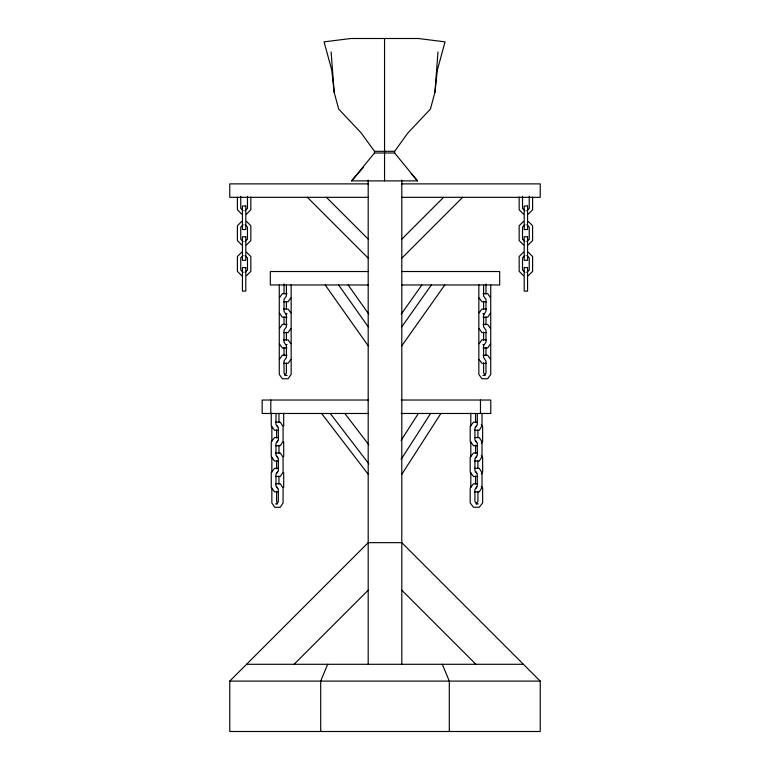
<?xml version="1.0" encoding="UTF-8"?>
<svg xmlns="http://www.w3.org/2000/svg" width="770" height="770" viewBox="0 0 770 770"><rect width="100%" height="100%" fill="white"/><g stroke="black" fill="none" stroke-linecap="round" stroke-linejoin="round"><path stroke-width="1.16" d="M434.954 92.265L437.312 70.166L445.041 41.859L418.216 38.5L350.889 38.5L324.064 41.859L331.793 70.166L334.151 92.265L338.685 109.07L361.178 132.95L374.47 151.324L374.47 152.999L351.62 180.892L417.484 180.892L394.635 152.999L394.635 151.324L407.927 132.95L430.42 109.07L434.954 92.265L437.986 51.946M327.664 664.289L320.705 681.094L320.705 731.5M276.815 442.327L278.345 439.949L278.345 427.908L276.815 425.531M276.815 473.117L278.345 470.74L278.345 458.689L276.815 456.312M276.815 503.898L278.345 501.53L278.345 489.479L276.815 487.102M401.103 440.353L418.38 413.48M401.122 459.334L430.594 413.48M401.805 474.291L440.892 413.48M475.754 426.917L477.284 424.539L477.284 413.586M475.754 457.707L477.284 455.33L477.284 443.279L475.754 440.902M475.754 488.488L477.284 486.12L477.284 474.07L475.754 471.692M401.237 314.141L421.854 284.977M401.805 326.778L431.364 284.977M401.805 345.788L444.8 284.977M484.292 375.394L485.976 373.026L485.976 360.976L483.599 357.607L483.599 345.566L485.976 342.236L485.976 330.186L483.599 326.827L483.599 314.776L485.976 311.446L485.976 299.395L483.599 296.036L483.599 284.996M277.797 440.902L275.978 443.279L275.978 455.33L277.797 457.707M277.797 471.692L275.978 474.07L275.978 486.12L277.797 488.488M476.736 425.531L474.917 427.908L474.917 439.949L476.736 442.327M481.308 443.087L482.636 441.345L482.636 426.513L481.308 424.771M476.736 456.312L474.917 458.689L474.917 470.74L476.736 473.117M481.308 473.868L482.636 472.135L482.636 457.303L481.308 455.561M476.736 487.102L474.917 489.479L474.917 501.53L476.736 503.898M351.62 180.892L363.44 167.34M245.101 210.759L247.478 208.391L247.478 196.34M246.496 214.127L250.837 209.777L250.837 197.062M241.742 221.385L237.401 225.735L237.401 240.567L241.742 244.908M243.137 224.744L240.76 227.121L240.76 239.172L243.137 241.549M245.101 241.549L247.478 239.172L247.478 227.121L245.101 224.744M246.496 244.908L250.837 240.567L250.837 225.735L246.496 221.385M241.742 252.175L237.401 256.516L237.401 271.348L241.742 275.699M243.137 255.534L240.76 257.911L240.76 269.962L243.137 272.339M245.101 272.339L247.478 269.962L247.478 257.911L245.101 255.534M246.496 275.699L250.837 271.348L250.837 256.516L246.496 252.175M401.805 239.124L443.607 197.322M401.805 258.133L462.616 197.322M526.863 210.759L529.24 208.391L529.24 196.34M528.259 214.127L532.599 209.777L532.599 197.226M523.504 221.385L519.163 225.735L519.163 240.567L523.504 244.908M524.899 224.744L522.522 227.121L522.522 239.172L524.899 241.549M526.863 241.549L529.24 239.172L529.24 227.121L526.863 224.744M528.259 244.908L532.599 240.567L532.599 225.735L528.259 221.385M523.504 252.175L519.163 256.516L519.163 271.348L523.504 275.699M524.899 255.534L522.522 257.911L522.522 269.962L524.899 272.339M526.863 272.339L529.24 269.962L529.24 257.911L526.863 255.534M528.259 275.699L532.599 271.348L532.599 256.516L528.259 252.175M229.768 681.094L368.195 542.667L401.805 542.667L540.232 681.094L540.232 731.5L229.768 731.5L229.768 681.094L540.232 681.094M294.092 664.289L368.195 590.195M374.47 151.324L394.635 151.324M374.47 152.999L394.635 152.999M368.195 183.876L229.768 183.876L229.768 197.322L368.195 197.322M401.805 183.876L540.232 183.876L540.232 197.322L401.805 197.322M368.195 271.531L270.318 271.531L270.318 284.977L368.195 284.977M401.805 271.531L499.682 271.531L499.682 284.977L401.805 284.977M286.96 293.659L282.349 293.659L279.269 298.009L279.269 312.841L282.349 317.182L286.96 317.182M483.04 293.659L487.651 293.659L490.731 298.009L490.731 312.841L487.651 317.182L483.04 317.182M283.466 301.773L288.086 301.773L291.156 297.432L291.156 284.717M486.534 301.773L481.914 301.773L478.844 297.432L478.844 284.717M283.466 309.039L288.086 309.039L291.156 313.38L291.156 328.222L288.086 332.563L283.466 332.563M486.534 309.039L481.914 309.039L478.844 313.38L478.844 328.222L481.914 332.563L486.534 332.563M285.708 313.823L287.094 313.823M482.906 313.823L484.292 313.823M286.96 324.449L282.349 324.449L279.269 328.79L279.269 343.632L282.349 347.973L286.96 347.973M483.04 324.449L487.651 324.449L490.731 328.79L490.731 343.632L487.651 347.973L483.04 347.973M283.466 339.83L288.086 339.83L291.156 344.171L291.156 359.003L288.086 363.344L283.466 363.344M486.534 339.83L481.914 339.83L478.844 344.171L478.844 359.003L481.914 363.344L486.534 363.344M285.708 344.614L287.094 344.614M482.906 344.614L484.292 344.614M286.96 355.24L282.349 355.24L279.269 359.58L279.269 374.413L282.349 378.763L288.086 378.763L291.156 374.413L291.156 359.58M483.04 355.24L487.651 355.24L490.731 359.58L490.731 374.413L487.651 378.763L481.914 378.763L478.844 374.413L478.844 359.58M287.094 375.394L284.717 375.394L286.401 373.026L286.401 362.978M482.906 375.394L485.283 375.394L483.599 373.026L483.599 362.978M368.503 400.034L262.156 400.034L262.156 413.48L368.503 413.48M401.122 400.034L490.779 400.034L490.779 413.48L401.122 413.48M275.516 422.172L280.28 422.172L283.071 426.513L283.071 441.345L280.28 445.686L275.516 445.686M477.487 422.172L473.512 422.172L470.181 426.513L470.181 441.345L473.512 445.686L477.487 445.686M278.547 430.276L274.572 430.276L271.242 425.935L271.242 413.384M474.455 430.276L479.229 430.276L482.02 425.935L482.02 413.384M278.547 437.543L274.572 437.543L271.242 441.884L271.242 456.726L274.572 461.066L278.547 461.066M474.455 437.543L479.229 437.543L482.02 441.884L482.02 456.726L479.229 461.066L474.455 461.066M275.516 452.953L280.28 452.953L283.071 457.303L283.071 472.135L280.28 476.476L275.516 476.476M477.487 452.953L473.512 452.953L470.181 457.303L470.181 472.135L473.512 476.476L477.487 476.476M278.547 468.333L274.572 468.333L271.242 472.674L271.242 487.506L274.572 491.857L278.547 491.857M474.455 468.333L479.229 468.333L482.02 472.674L482.02 487.506L479.229 491.857L474.455 491.857M275.516 483.743L280.28 483.743L283.071 488.084L283.071 502.916L280.28 507.266L274.649 507.266L271.858 502.916L271.858 488.084M477.487 483.743L473.512 483.743L470.181 488.084L470.181 502.916L473.512 507.266L479.306 507.266L482.636 502.916L482.636 488.084L481.308 486.351M275.544 503.898L277.267 503.898M478.247 503.898L476.081 503.898L477.9 501.53L477.9 491.664M246.573 664.289L523.427 664.289M524.899 210.759L522.522 208.391L522.522 196.34M523.504 214.127L519.163 209.777L519.163 197.062M326.393 197.322L368.195 239.124M307.384 197.322L368.195 258.133M243.137 210.759L240.76 208.391L240.76 196.34M241.742 214.127L237.401 209.777L237.401 197.226M401.805 590.195L475.908 664.289M411.18 173.664L417.484 180.892M344.816 413.48L368.83 444.829M330.253 413.48L368.83 463.838M321.61 413.48L368.195 474.291M277.797 426.917L275.978 424.539L275.978 413.586M348.146 284.977L368.763 314.141M338.636 284.977L368.195 326.778M325.2 284.977L368.195 345.788M285.708 375.394L284.024 373.026L284.024 360.976L286.401 357.607L286.401 345.566L284.024 342.236L284.024 330.186L286.401 326.827L286.401 314.776L284.024 311.446L284.024 299.395L286.401 296.036L286.401 284.996M277.614 503.108L276.594 501.53L276.594 491.481M442.336 664.289L449.295 681.094L449.295 731.5M331.119 51.946L334.151 92.265M490.731 284.881L490.731 297.432M490.731 313.38L490.731 328.222M490.731 344.171L490.731 359.003M485.976 283.986L485.976 293.851M485.976 316.971L485.976 324.632M485.976 347.751L485.976 355.422M483.599 301.407L483.599 309.444M483.599 332.197L483.599 340.225M480.48 400.034L480.48 413.48M478.844 298.009L478.844 312.841M478.844 328.79L478.844 343.632M477.9 430.093L477.9 437.764M477.9 460.883L477.9 468.545M475.533 413.5L475.533 422.538M475.533 445.291L475.533 453.318M475.533 476.072L475.533 484.109M470.807 413.221L470.807 425.935M470.807 441.884L470.807 456.726M470.807 472.674L470.807 487.506M401.805 180.055L401.805 664.289M384.548 38.5L384.548 180.892M368.195 180.055L368.195 664.289M291.156 298.009L291.156 312.841M291.156 328.79L291.156 343.632M286.401 301.407L286.401 309.444M286.401 332.197L286.401 340.225M284.024 283.986L284.024 293.851M284.024 316.971L284.024 324.632M284.024 347.751L284.024 355.422M283.697 413.221L283.697 425.935M283.697 441.884L283.697 456.726M283.697 472.674L283.697 487.506M279.269 284.881L279.269 297.432M279.269 313.38L279.269 328.222M279.269 344.171L279.269 359.003M278.961 413.5L278.961 422.538M278.961 445.291L278.961 453.318M278.961 476.072L278.961 484.109M276.594 429.91L276.594 437.947M276.594 460.701L276.594 468.728M271.858 426.513L271.858 441.345M271.858 457.303L271.858 472.135M270.799 400.034L270.799 413.48M245.803 206.013L242.435 206.013L242.435 229.537L245.803 229.537L245.803 206.013M527.566 206.013L524.197 206.013L524.197 229.537L527.566 229.537L527.566 206.013M245.803 236.794L242.435 236.794L242.435 260.318L245.803 260.318L245.803 236.794M527.566 236.794L524.197 236.794L524.197 260.318L527.566 260.318L527.566 236.794M245.803 267.585L242.435 267.585L242.435 291.108L245.803 291.108L245.803 267.585M527.566 267.585L524.197 267.585L524.197 291.108L527.566 291.108L527.566 267.585"/></g></svg>
